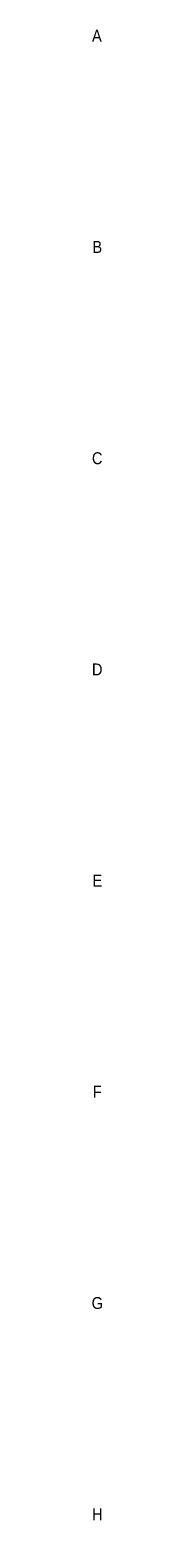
# Model space of a CAD drawing. Header units: millimetres. Extents: x 2 to 1109, y 2 to 430.
# Drawn here: x 1106.7 to 1109.2, y 32.2 to 413.1 of the extents above; entities that cross this region are included whole.
import ezdxf

# ---------------------------------------------------------------- set-up
doc = ezdxf.new("R2010")
doc.units = ezdxf.units.MM
doc.header["$LTSCALE"] = 0.5
doc.layers.add('注释', color=2, linetype='Continuous')
doc.styles.add('SLDTEXTSTYLE0', font='GOTHIC.TTF', dxfattribs={"width": 0.913})

msp = doc.modelspace()

# ---------------------------------------------------------------- texts
at = {"layer": '注释', "char_height": 3.05, "attachment_point": 2, "style": 'SLDTEXTSTYLE0'}
for s, insert in [('A', (1107.95, 413.09)), ('B', (1108.05, 359.12)), ('C', (1108.04, 305.13)), ('D', (1108.04, 251.15)), ('E', (1108.08, 197.19)), ('F', (1108.04, 143.22)), ('G', (1108.07, 89.23)), ('H', (1108.07, 35.25))]:
    msp.add_mtext(s, dxfattribs=dict(at, insert=insert))

doc.saveas('drawing.dxf')
